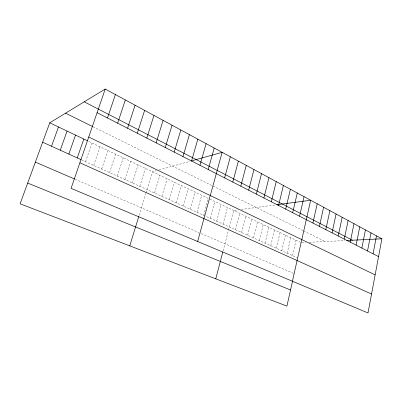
<?xml version="1.0" encoding="UTF-8"?>
<svg xmlns="http://www.w3.org/2000/svg" width="402" height="402" viewBox="0 0 402 402"><rect width="100%" height="100%" fill="white"/><g stroke="black" fill="none" stroke-linecap="round" stroke-linejoin="round"><path stroke-width="0.3" stroke-dasharray="2.01 1.51" d="M292.51 255.622L296.023 240.22M287.179 253.205L290.757 237.708M281.767 250.747L285.415 235.16M276.28 248.26L279.993 232.577M270.717 245.733L274.496 229.954M265.064 243.165L268.918 227.296M259.335 240.567L263.255 224.597M253.516 237.924L257.511 221.859M247.612 235.245L251.682 219.08M241.617 232.522L245.763 216.256M235.527 229.758L239.758 213.392M223.105 250.818L228.326 230.864M228.472 230.306L233.657 210.482L237.999 209.909M223.07 224.105L227.467 207.532M216.698 221.216L221.175 204.533M210.226 218.276L214.789 201.487M203.648 215.291L208.301 198.397L88.696 141.373M196.965 212.256L201.709 195.251M190.176 209.176L195.015 192.061M183.277 206.04L188.211 188.819M176.262 202.859L181.297 185.523M169.131 199.623L174.272 182.171M161.885 196.332L167.126 178.764M154.514 192.99L159.865 175.302M139.132 215.321L145.841 193.432M146.011 192.885L152.479 171.78L156.338 170.704M139.775 186.297L145.338 168.378M132.409 182.955L138.087 164.92M124.921 179.553L130.71 161.403M117.314 176.101L123.218 157.83M109.57 172.589L115.595 154.197M101.701 169.016L107.847 150.504M93.696 165.383L99.967 146.745M85.556 161.684L91.957 142.926M159.157 169.92L190.04 161.297M241.321 209.467L275.094 204.98M301.796 242.667L305.832 242.471M309.354 242.305L344.931 240.582M75.058 179.232L198.884 232.572M201.111 233.532L293.706 273.42M81.691 159.931L297.766 258.009M209.924 199.171L300.701 242.451M93.108 126.801L303.048 230.592M303.611 230.869L325.183 241.537"/><path stroke-width="0.6" d="M381.9 238.793L368.001 312.952L71.069 188.372L105.223 89.048L381.9 238.793L346.785 240.491M373.081 253.833L376.503 235.873M367.518 250.989L371.011 232.904M361.86 248.094L365.433 229.884M356.107 245.15L359.76 226.813M350.253 242.155L353.991 223.688M344.303 239.11L348.122 220.512M338.243 236.014L342.147 217.281M332.077 232.858L336.077 213.995M325.806 229.653L329.891 210.648M319.419 226.386L323.605 207.241M312.917 223.06L317.198 203.779M292.415 281.239L310.681 200.251L276.867 204.744M292.47 281.495L286.917 306.118L20.1 203.814L49.747 122.801L105.223 89.048M299.555 216.226L304.043 196.658M292.691 212.713L297.284 192.995M285.696 209.135L290.395 189.272M278.566 205.487L283.38 185.473M271.305 201.774L276.234 181.609M263.903 197.985L268.953 177.664M256.355 194.126L261.526 173.644M248.657 190.191L253.958 169.549M215.773 278.837L222.798 251.994M240.808 186.176L246.24 165.373M232.803 182.081L238.371 161.112M224.633 177.9L230.341 156.77M197.648 241.481L222.15 152.338L191.246 160.961M208.211 169.503L214.206 148.036M199.96 165.282L206.105 143.65M191.548 160.981L197.844 139.177M182.965 156.589L189.417 134.62M174.202 152.107L180.82 129.967M165.262 147.534L172.046 125.218M129.766 245.863L138.775 216.477M156.137 142.866L163.091 120.369M146.815 138.097L153.951 115.424M137.298 133.233L144.614 110.369M127.575 128.258L135.082 105.208M117.635 123.173L125.344 99.937M107.48 117.982L115.394 94.555M77.269 157.926L83.807 139.037M68.842 154.102L75.511 135.087M60.265 150.207L67.074 131.062M51.531 146.243L58.486 126.967M27.693 183.071L290.551 290.003M35.356 162.127L74.501 178.99M79.877 162.76L371.543 294.038M42.647 142.207L81.139 159.679M49.747 122.801L87.611 140.851M88.726 137.027L375.131 274.893M65.561 113.178L92.566 126.529M97.098 112.671L378.558 256.632M84.239 101.817L352.474 240.22"/></g></svg>
